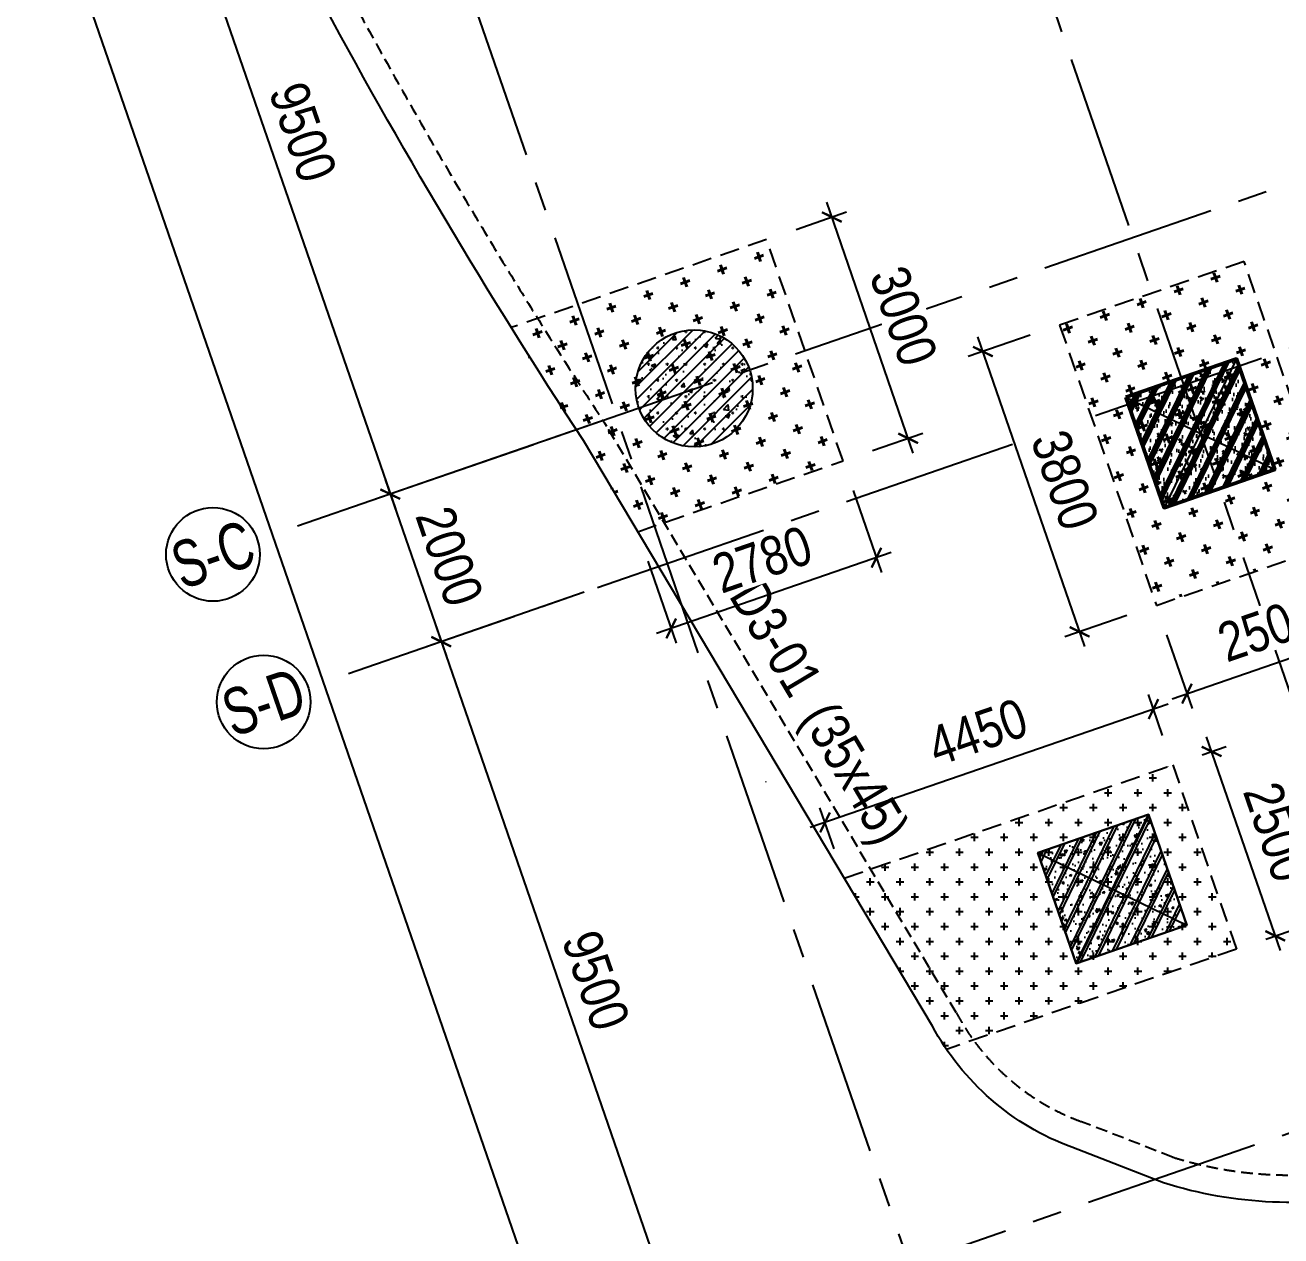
# Model space of a CAD drawing. Header units: millimetres. Extents: x -80883 to 1826631, y -376836 to 309394.
# Drawn here: x 1295577 to 1311664, y -320233 to -304718 of the extents above; entities that cross this region are included whole.
import ezdxf
from ezdxf.enums import TextEntityAlignment as Align

# ---------------------------------------------------------------- set-up
doc = ezdxf.new("R2010")
doc.units = ezdxf.units.MM
doc.header["$LTSCALE"] = 100
doc.header["$PDMODE"] = 32
doc.header["$PDSIZE"] = 2.5
for name, pattern in [('CENTER2', [1.125, 0.75, -0.125, 0.125, -0.125]), ('DASHED', [4.5, 3, -1.5]), ('HIDDEN', [0.375, 0.25, -0.125])]:
    doc.linetypes.add(name, pattern=pattern)
for name, color, linetype, lineweight in [('0-Hatch', 250, 'Continuous', 40), ('ccu12-Tencaukien', 9, 'Continuous', 15), ('KT-Net cot vach', 6, 'Continuous', 50)]:
    doc.layers.add(name, color=color, linetype=linetype, lineweight=lineweight)
for name, color, linetype in [('0-khuat', 3, 'HIDDEN'), ('A-GLAZ', 135, 'Continuous'), ('ccu11-Khuat', 9, 'DASHED'), ('ccu11-Manh', 8, 'Continuous'), ('ccu11-Thay', 7, 'Continuous'), ('ccu12-Hatch', 250, 'Continuous'), ('ccu12-Text', 31, 'Continuous'), ('ccu12-Truc', 13, 'CENTER2'), ('KC-Betong', 6, 'Continuous'), ('KC2-DIM', 251, 'Continuous'), ('KT-Dim', 8, 'Continuous'), ('Xref_ST_MBDV Cot vach 30.7.2022|Xref_ST_MBDV Cot vach 30.7.2022|Xref_ST_MBDV Cot vach 30.7.2022|Xref_ST_MBDV Cot vach 30.7.2022|A-GRID-SYM', 50, 'Continuous'), ('Xref_ST_MBDV Cot vach 30.7.2022|Xref_ST_MBDV Cot vach 30.7.2022|Xref_ST_MBDV Cot vach 30.7.2022|Xref_ST_MBDV Cot vach 30.7.2022|KC-Betong', 6, 'Continuous')]:
    doc.layers.add(name, color=color, linetype=linetype)
doc.styles.add('Arial Narrow', font='ARIALN.TTF')
doc.styles.add('HBA-Text', font='GOTHIC.TTF')
doc.dimstyles.new('ccu12-200', dxfattribs={"dimscale": 200, "dimtxt": 2.5, "dimasz": 1, "dimexe": 1, "dimexo": 2, "dimgap": 1, "dimtad": 1, "dimdec": 0, "dimrnd": 5, "dimdsep": 46, "dimtxsty": 'Arial Narrow', "dimblk": 'ARCHTICK', "dimcen": -1, "dimdle": 1, "dimclrd": 256, "dimclre": 256, "dimclrt": 3, "dimadec": 0, "dimazin": 2, "dimtfac": 0.1, "dimtdec": 0, "dimtmove": 0, "dimatfit": 1, "dimldrblk": 'ARCHTICK', "dimfxl": 1, "dimtvp": 0.8333333333333334, "dimtolj": 1, "dimtzin": 12, "dimarcsym": 0})

# ---------------------------------------------------------------- blocks, each defined once
blk = doc.blocks.new('_ARCHTICK')
at = {"color": 0, "linetype": 'ByBlock', "const_width": 0.15}
blk.add_lwpolyline([(-0.5, -0.5), (0.5, 0.5)], dxfattribs=at)
blk = doc.blocks.new('*D996')
at = {"layer": 'Defpoints', "color": 0, "transparency": 16777216}
for p in [(308278.6622819378, -57855.77754066592, 5.460132575568766e-05), (312200.1974805766, -66552.32350938718, 5.460132620688229e-05), (309168.2030321773, -67599.11391979485)]:
    blk.add_point(p, dxfattribs=at)
at = {"layer": 'KT-Dim', "lineweight": -2, "transparency": 16777216}
for p, q in [((307900.5621193004, -57986.31591438611), (305878.8043469756, -58684.32400254539)), ((306002.5852414343, -58430.00473436658), (309233.4722190374, -67788.16400111368)), ((311822.0973179392, -66682.86188310738), (308979.1529508586, -67664.383106655))]:
    blk.add_line(p, q, dxfattribs=at)
at = {"layer": 'KT-Dim', "lineweight": -2, "transparency": 16777216, "xscale": 200, "yscale": 200, "zscale": 200}
for p, rotation in [((306067.8544282943, -58619.05481568532), 109.0471379637702), ((309168.2030321773, -67599.11391979494), 289.0471379637702)]:
    blk.add_blockref('_ARCHTICK', p, dxfattribs=dict(at, rotation=rotation))
at = {"layer": 'KT-Dim', "color": 3, "transparency": 16777216, "insert": (308048.3884736744, -62960.50347152674), "char_height": 500, "attachment_point": 5, "rotation": 289.0471379637702, "style": 'Arial Narrow'}
blk.add_mtext('\\A1;9500', dxfattribs=at)
blk = doc.blocks.new('*D997')
at = {"layer": 'Defpoints', "color": 0, "transparency": 16777216}
for p in [(312031.6406073518, -68726.15748089246, 6.01303727872371e-05), (315815.1615228205, -77470.31876241161), (312921.1710340638, -78469.46356395993)]:
    blk.add_point(p, dxfattribs=at)
at = {"layer": 'KT-Dim', "lineweight": -2, "transparency": 16777216}
for p, q in [((311653.5404447144, -68856.69585461266), (309631.7827940224, -69554.70390077842)), ((309755.5636884811, -69300.38463259961), (312986.4402209239, -78658.51364527874)), ((315437.0613601831, -77600.8571361318), (312732.1209527451, -78534.73275082007))]:
    blk.add_line(p, q, dxfattribs=at)
at = {"layer": 'KT-Dim', "lineweight": -2, "transparency": 16777216, "xscale": 200, "yscale": 200, "zscale": 200}
for p, rotation in [((309820.8328753412, -69489.43471391835), 109.0471379637702), ((312921.1710340638, -78469.46356396), 289.0471379637702)]:
    blk.add_blockref('_ARCHTICK', p, dxfattribs=dict(at, rotation=rotation))
at = {"layer": 'KT-Dim', "color": 3, "transparency": 16777216, "insert": (311801.361698141, -73830.8682427258), "char_height": 500, "attachment_point": 5, "rotation": 289.0471379637702, "style": 'Arial Narrow'}
blk.add_mtext('\\A1;9500', dxfattribs=at)
blk = doc.blocks.new('*D998')
at = {"layer": 'Defpoints', "color": 0, "transparency": 16777216}
for p in [(311378.9487250649, -66835.65662158697, 5.55629005956626e-05), (312031.6406073518, -68726.15748089246, 5.55628996861679e-05), (309820.8328823399, -69489.434711502)]:
    blk.add_point(p, dxfattribs=at)
at = {"layer": 'KT-Dim', "lineweight": -2, "transparency": 16777216}
for p, q in [((311000.8485624273, -66966.19499530715), (308979.0909167365, -67664.2030397463)), ((309102.8718111952, -67409.88377156749), (309886.1020692, -69678.48479282079)), ((311653.5404447144, -68856.69585461266), (309631.7828010212, -69554.70389836212))]:
    blk.add_line(p, q, dxfattribs=at)
at = {"layer": 'KT-Dim', "lineweight": -2, "transparency": 16777216, "xscale": 200, "yscale": 200, "zscale": 200}
for p, rotation in [((309168.1409980552, -67598.93385288623), 109.0471379637702), ((309820.8328823399, -69489.43471150205), 289.0471379637702)]:
    blk.add_blockref('_ARCHTICK', p, dxfattribs=dict(at, rotation=rotation))
at = {"layer": 'KT-Dim', "color": 3, "transparency": 16777216, "insert": (309924.8466836362, -68395.60338598074), "char_height": 500, "attachment_point": 5, "rotation": 289.0471379637702, "style": 'Arial Narrow'}
blk.add_mtext('\\A1;2000', dxfattribs=at)
blk = doc.blocks.new('GRID-SYM-flat-103')
at = {"layer": 'Xref_ST_MBDV Cot vach 30.7.2022|Xref_ST_MBDV Cot vach 30.7.2022|Xref_ST_MBDV Cot vach 30.7.2022|Xref_ST_MBDV Cot vach 30.7.2022|A-GRID-SYM'}
blk.add_circle((7.814746150539778e-20, 1.307624847908942e-17, 4.374695749536969e-07), 900.0000000000003, dxfattribs=at)
at = {"layer": 'Xref_ST_MBDV Cot vach 30.7.2022|Xref_ST_MBDV Cot vach 30.7.2022|Xref_ST_MBDV Cot vach 30.7.2022|Xref_ST_MBDV Cot vach 30.7.2022|A-GRID-SYM', "style": 'HBA-Text'}
blk.add_attdef('GRID', text='', height=900.0000000000003, rotation=19.04713795291325, dxfattribs=at).set_placement((7.814746150539778e-20, 1.307624847908942e-17, 4.374695749536969e-07), align=Align.MIDDLE_CENTER)
blk = doc.blocks.new('*D959')
at = {"layer": 'Defpoints', "color": 0, "transparency": 16777216}
for p in [(306860.7866720461, -58345.29644211305, 5.460132575568766e-05), (323836.0342480005, -104142.8937520662), (320490.9259154584, -105297.7861451339)]:
    blk.add_point(p, dxfattribs=at)
at = {"layer": 'KT-Dim', "lineweight": -2, "transparency": 16777216}
for p, q in [((306482.6865094086, -58475.83481583325), (304366.4036963392, -59206.47749745195)), ((304490.1845907979, -58952.15822927312), (320556.1951023185, -105486.8362264527)), ((323457.9340853631, -104273.4321257864), (320301.8758341396, -105363.055331994))]:
    blk.add_line(p, q, dxfattribs=at)
at = {"layer": 'KT-Dim', "lineweight": -2, "transparency": 16777216, "xscale": 200, "yscale": 200, "zscale": 200}
for p, rotation in [((304555.453777658, -59141.20831059189), 109.0471379637702), ((320490.9259154584, -105297.7861451339), 289.0471379637702)]:
    blk.add_blockref('_ARCHTICK', p, dxfattribs=dict(at, rotation=rotation))
at = {"layer": 'KT-Dim', "color": 3, "transparency": 16777216, "insert": (312953.5495899968, -82070.91633164953), "char_height": 500, "attachment_point": 5, "rotation": 289.0471379637702, "style": 'Arial Narrow'}
blk.add_mtext('\\A1;48830', dxfattribs=at)
blk = doc.blocks.new('*U151')
h = blk.add_hatch()
h.set_pattern_fill('VATLIEU04', color=250, scale=40, style=0, pattern_type=2)
h.set_pattern_definition([(49.99999999999999, (550, -550), (286.9040730403014, -25.10085399303804), [30, -330]), (355, (550, -550), (-55.50053344520001, 300.8768534800047), [24, -264]), (100.4514, (573.908672, -552.091736), (231.4037526856086, 275.7758168243814), [25.496076, -280.4568448]), (46.18420000000001, (550, -470), (426.8964194502578, -66.20760573160723), [45, -495]), (96.6356, (585.574698, -475.5173228), (373.8650822194813, 389.6471483601767), [38.2441152, -420.6852]), (351.1842, (550, -470), (373.8647780534509, 389.6474403701299), [36, -396]), (21, (590, -490), (238.7628208473847, -161.0475562661355), [30, -330]), (326.0000000000001, (590, -490), (97.32613276863269, 290.0600180187412), [24, -264]), (71.4514, (609.8968932, -503.4206424), (336.089051432596, 129.012198683981), [25.496076, -280.4568448]), (37.50000000000001, (550, -550), (4.863942126916267, 133.1575415325246), [0, -260.8, 0, -268, 0, -265]), (7.499999999999999, (550, -550), (105.2278149768594, 157.7646847529441), [0, -152.8, 0, -254.8, 0, -101]), (327.5, (460.8, -550), (213.5289744689636, -9.021948693751902), [0, -100, 0, -312, 0, -414]), (317.5, (420.8, -550), (233.2744677369545, 40.04199293292709), [0, -130, 0, -207.2, 0, -294]), (45, (550, -550), (-120.2081528017131, 120.2081528017131), []), (45, (550, -501), (-120.2081528017131, 120.2081528017131), [])])
h.paths.add_polyline_path([(-475, 475), (1025, 475), (1025, -1025), (-475, -1025)])
at = {"color": 6, "ltscale": 0.25}
blk.add_lwpolyline([(-475, 475), (1025, 475), (1025, -1025), (-475, -1025)], close=True, dxfattribs=at)
at = {"layer": 'Defpoints', "linetype": 'ByBlock', "ltscale": 30}
for p, q in [((1025, 475), (-475, -1025)), ((-475, 475), (1025, -1025))]:
    blk.add_line(p, q, dxfattribs=at)
blk = doc.blocks.new('*U148')
h = blk.add_hatch()
h.set_pattern_fill('VATLIEU04', color=250, scale=40, style=0, pattern_type=2)
h.set_pattern_definition([(49.99999999999999, (550.0000000000146, 1549.999999999985), (286.9040730403014, -25.10085399303804), [30, -330]), (355, (550.0000000000146, 1549.999999999985), (-55.50053344520001, 300.8768534800047), [24, -264]), (100.4514, (573.9086720000146, 1547.908263999985), (231.4037526856086, 275.7758168243814), [25.496076, -280.4568448]), (46.18420000000001, (550.0000000000146, 1629.999999999985), (426.8964194502578, -66.20760573160723), [45, -495]), (96.6356, (585.5746980000147, 1624.482677199985), (373.8650822194813, 389.6471483601767), [38.2441152, -420.6852]), (351.1842, (550.0000000000146, 1629.999999999985), (373.8647780534509, 389.6474403701299), [36, -396]), (21, (590.0000000000146, 1609.999999999985), (238.7628208473847, -161.0475562661355), [30, -330]), (326.0000000000001, (590.0000000000146, 1609.999999999985), (97.32613276863269, 290.0600180187412), [24, -264]), (71.4514, (609.8968932000146, 1596.579357599985), (336.089051432596, 129.012198683981), [25.496076, -280.4568448]), (37.50000000000001, (550.0000000000146, 1549.999999999985), (4.863942126916267, 133.1575415325246), [0, -260.8, 0, -268, 0, -265]), (7.499999999999999, (550.0000000000146, 1549.999999999985), (105.2278149768594, 157.7646847529441), [0, -152.8, 0, -254.8, 0, -101]), (327.5, (460.8000000000145, 1549.999999999985), (213.5289744689636, -9.021948693751902), [0, -100, 0, -312, 0, -414]), (317.5, (420.8000000000145, 1549.999999999985), (233.2744677369545, 40.04199293292709), [0, -130, 0, -207.2, 0, -294]), (45, (550.0000000000146, 1549.999999999985), (-120.2081528017131, 120.2081528017131), []), (45, (550.0000000000146, 1598.999999999985), (-120.2081528017131, 120.2081528017131), [])])
h.paths.add_polyline_path([(-475, -474.9999999999998), (1025, -475.0000000000146), (1025.000000000015, 1024.999999999985), (-474.9999999999854, 1025)])
at = {"color": 6, "ltscale": 0.25}
blk.add_lwpolyline([(-475, -474.9999999999998), (1025, -475.0000000000146), (1025.000000000015, 1024.999999999985), (-474.9999999999854, 1025)], close=True, dxfattribs=at)
at = {"layer": 'Defpoints', "linetype": 'ByBlock', "ltscale": 30}
for p, q in [((1025, -475.0000000000146), (-474.9999999999854, 1025)), ((-475, -474.9999999999998), (1025.000000000015, 1024.999999999985))]:
    blk.add_line(p, q, dxfattribs=at)
blk = doc.blocks.new('MBDVCOTVACH-T2-T6-PN')
at = {"layer": 'ccu12-Hatch', "ltscale": 0.5}
h = blk.add_hatch(dxfattribs=at)
h.set_pattern_fill('BETONG', color=256, scale=80, pattern_type=2)
h.set_pattern_definition([(0, (-1067882.122035017, 300749.4537652719), (0, 415.69219392), [10, -230]), (0, (-1067882.122035017, 300766.7742733519), (0, 415.69219392), [10, -230]), (120, (-1067882.122035017, 300749.4537652719), (-360.0000000896072, -207.8460969599999), [9.999999999999982, -229.9999999999997]), (120, (-1067867.122035017, 300758.114019352), (-360.0000000896072, -207.8460969599999), [9.999999999999982, -229.9999999999997]), (0, (-1067762.122035017, 300957.2998622319), (0, 415.69219392), [10, -230]), (0, (-1067762.122035017, 300974.620370312), (0, 415.69219392), [10, -230]), (120, (-1067762.122035017, 300957.2998622319), (-360.0000000896072, -207.8460969599999), [9.999999999999982, -229.9999999999997]), (120, (-1067747.122035017, 300965.9601163119), (-360.0000000896072, -207.8460969599999), [9.999999999999982, -229.9999999999997]), (59.99999999999999, (-1067872.122035017, 300749.4537652719), (-360.0000000896072, 207.84609696), [10, -230]), (59.99999999999999, (-1067887.122035017, 300758.114019352), (-360.0000000896072, 207.84609696), [10, -230]), (59.99999999999999, (-1067752.122035017, 300541.6076683119), (-360.0000000896072, 207.84609696), [10, -230]), (59.99999999999999, (-1067767.122035017, 300550.2679223919), (-360.0000000896072, 207.84609696), [10, -230]), (45, (-1067882.122035017, 300749.4537652719), (-84.8528137423857, 84.8528137423857), []), (49.99999999999999, (-1067882.122035017, 300749.4537652719), (573.8081460806028, -50.20170798607609), [60, -660]), (355, (-1067882.122035017, 300749.4537652719), (-111.0010668904, 601.7537069600095), [48, -528]), (100.4514, (-1067834.304691017, 300745.2702932719), (462.8075053712172, 551.5516336487628), [50.992152, -560.9136896]), (46.18420000000001, (-1067882.122035017, 300909.4537652719), (853.7928389005156, -132.4152114632145), [90, -990]), (96.6356, (-1067810.972639017, 300898.4191196719), (747.7301644389627, 779.2942967203534), [76.48823039999999, -841.3704]), (351.1842, (-1067882.122035017, 300909.4537652719), (747.7295561069018, 779.2948807402597), [72, -792]), (21, (-1067802.122035017, 300869.4537652719), (477.5256416947693, -322.0951125322711), [60, -660]), (326.0000000000001, (-1067802.122035017, 300869.4537652719), (194.6522655372654, 580.1200360374824), [48, -528]), (71.4514, (-1067762.328248617, 300842.612480472), (672.1781028651919, 258.0243973679619), [50.992152, -560.9136896]), (37.50000000000001, (-1067882.122035017, 300749.4537652719), (9.727884253832535, 266.3150830650492), [0, -521.5999999999999, 0, -536, 0, -530]), (7.499999999999999, (-1067882.122035017, 300749.4537652719), (210.4556299537189, 315.5293695058882), [0, -305.6, 0, -509.6, 0, -202]), (327.5, (-1068060.522035017, 300749.4537652719), (427.0579489379272, -18.0438973875038), [0, -200, 0, -624, 0, -828]), (317.5, (-1068140.522035017, 300749.4537652719), (466.548935473909, 80.08398586585417), [0, -260, 0, -414.4, 0, -588])])
edge = h.paths.add_edge_path()
edge.add_arc((4097.65261828457, -8624.055242631817), 750, 0, 360)
at = {"layer": 'KC-Betong', "ltscale": 0.5}
blk.add_circle((4097.65261828457, -8624.055242631817, -3.111671581900167), 750, dxfattribs=at)
at = {"layer": 'KT-Net cot vach', "rotation": 19.04713795399666}
blk.add_blockref('*U151', (10232.16678914404, -9030.171728394227), dxfattribs=at)
at = {"layer": 'Xref_ST_MBDV Cot vach 30.7.2022|Xref_ST_MBDV Cot vach 30.7.2022|Xref_ST_MBDV Cot vach 30.7.2022|Xref_ST_MBDV Cot vach 30.7.2022|KC-Betong', "linetype": 'ByBlock', "xscale": -1, "rotation": 289.0471379540017}
blk.add_blockref('*U148', (9284.67372747627, -15387.44009226555, -1.282345642428041e-09), dxfattribs=at)
blk = doc.blocks.new('*U690')
at = {"layer": 'ccu12-Tencaukien', "color": 8, "ltscale": 10000}
blk.add_line((360.6565736538532, -155.3215232637356), (354.4065714950475, -155.3215232637356), dxfattribs=at)
at = {"layer": 'ccu12-Text', "color": 2, "style": 'Arial Narrow', "width": 0.8}
blk.add_attdef('SH', text='', height=300, dxfattribs=at).set_placement((275.6048113084853, 5.864471777974813), align=Align.BOTTOM_RIGHT)
at = {"layer": 'ccu12-Text', "color": 31, "style": 'Arial Narrow', "width": 0.8}
for tag, p in [('(', (507.5315725744504, -75.41116959831947)), ('KT', (632.605666770517, -75.41116959831947)), (')', (962.8971199221714, -75.41116959831947))]:
    blk.add_attdef(tag, text='', height=250, dxfattribs=at).set_placement(p, align=Align.BOTTOM_LEFT)
blk = doc.blocks.new('MBKC-T3-PN')
at = {"layer": 'ccu11-Khuat', "ltscale": 0.5, "elevation": -0.0003901197252574179}
blk.add_lwpolyline([(31224.41949791997, 10401.15608117677, -0.1203839840985264), (42572.85465626395, 11719.39024886949), (58379.85115727969, 7611.132730447047, -0.2258253160871416), (60186.44089432061, 5977.409135053749), (65551.80771612958, -9531.095751609828, 0.2919429440186994), (69736.50495830015, -12426.6161779894), (99368.00793614518, -12426.6161779894, -0.2609853684017961), (101894.5837610736, -14307.26193159987), (105248.9736585456, -29866.61846812873, -0.450430548376512), (100589.6931814908, -35326.6158653514), (55455.61416863091, -35326.6158653514, -0.3270381078692864), (50922.90468503162, -31997.94642836676), (46413.0024276413, -18965.37748569861, 0.4276044270060953), (30445.87231722521, -12504.80555859185), (12824.43251889106, -18584.35473983688, -0.1315578741241553), (10225.70651983377, -18473.84767023224), (9061.065310114762, -18020.38528109412, -0.1846755877232493), (7455.469289202709, -16623.04162249499), (2976.957835427951, -9107.263866643538, -0.02202630655650502), (-406.9169527727645, -3413.25466246967, -0.3992423458823245), (1800.966408062493, 257.1217708188342)], format="xyb", close=True, dxfattribs=at)
at = {"layer": 'ccu11-Thay', "elevation": -0.0003901197252574179}
blk.add_lwpolyline([(31106.50862324028, 10730.72166345781, -0.1205795836710196), (42638.87427653908, 12063.859528495), (58473.93031160696, 7948.309303218033, -0.2272385897093211), (60513.964432284, 6101.209794561379), (65878.81921774126, -9405.815059417277, 0.2908633368540378), (69743.13952882006, -12076.6161779894), (99390.07919017388, -12076.6161779894, -0.2655275921417467), (102229.2245215473, -14198.71881677723), (105593.7353260962, -29805.02123810095, -0.4513714951595503), (100592.7770390881, -35676.6158653514), (55455.39553553029, -35676.6158653514, -0.3267809868965265), (50590.57907296135, -32107.86789232772), (46084.8424524439, -19087.33667168533, 0.427810969143063), (30575.2745344413, -12830.40558466513), (12920.16765186726, -18921.57020124164, -0.1330764012900887), (10109.49357222929, -18804.19336872117), (8937.306803341722, -18347.79305564612, -0.183720991931343), (7150.621857264778, -16795.18900673359), (2680.126648878446, -9292.86400619999, -0.02215701127767281), (-737.5723420327995, -3537.213185448665, -0.4024491153328594), (1696.95094252727, 591.477936539799), (31106.50862324028, 10730.72166345781)], format="xyb", dxfattribs=at)
blk = doc.blocks.new('MBKC-N-T3')
at = {"layer": '0-Hatch', "ltscale": 2}
h = blk.add_hatch(dxfattribs=at)
h.set_pattern_fill('CROSS', color=256, scale=1000, angle=109.047137953997, style=0)
h.set_pattern_definition([(109.0471379539969, (4037942.223306108, -6947378.251240154), (-317.8990851971258, 154.7261181275824), [124.9999999999995, -374.9999999999979]), (199.0471379539969, (4037980.90483564, -6947298.776468854), (-154.7261181275824, -317.8990851971258), [124.9999999999995, -374.9999999999978])])
edge = h.paths.add_edge_path()
edge.add_line((2041.981208278565, -8346.010309162317), (3096.279379402054, -9991.245927824988))
edge.add_arc((13031.40301564173, -4388.815297728346), 11405.87176117693, 209.4187142958947, 212.1611330008773)
edge.add_line((3375.711499418598, -10460.18515764875), (6005.048026402015, -9552.41164173308))
edge.add_line((6005.048026402015, -9552.41164173308), (5026.010223984718, -6716.660421784327))
edge.add_line((5026.010223984718, -6716.660421784327), (1755.147714090301, -7845.919582874165))
edge.add_line((1755.147714090301, -7845.919582874165), (2041.981208278565, -8346.010309162317))
h = blk.add_hatch(dxfattribs=at)
h.set_pattern_fill('CROSS', color=256, scale=1000, angle=109.047137953997, style=0)
h.set_pattern_definition([(109.0471379539969, (4044426.426489887, -6947954.566448074), (-317.8990851971258, 154.7261181275824), [124.9999999999992, -374.9999999999969]), (199.0471379539969, (4044465.108019419, -6947875.091676774), (-154.7261181275824, -317.8990851971258), [124.9999999999992, -374.9999999999968])])
h.paths.add_polyline_path([(8780.235515333712, -7812.327085298195), (10020.35096199671, -11404.27832090092), (12383.4769857286, -10588.41350614151), (11143.36153906514, -6996.462270538788)])
at = {"layer": 'ccu12-Hatch', "ltscale": 0.5}
h = blk.add_hatch(dxfattribs=at)
h.set_pattern_fill('CROSS', color=256, scale=30)
h.set_pattern_definition([(0, (-1046509.498309753, 306665.5891403405), (190.5, 190.5), [95.25, -285.75]), (90, (-1046461.873309753, 306617.9641403405), (-190.5, 190.5), [95.25, -285.75])])
edge = h.paths.add_edge_path()
edge.add_line((7331.131492159562, -17093.36960503936), (11044.36788340192, -15811.38168918627))
edge.add_line((11044.36788340192, -15811.38168918627), (10228.50304805418, -13448.25567256275))
edge.add_line((10228.50304805418, -13448.25567256275), (6021.699526012177, -14900.64671675925))
edge.add_line((6021.699526012177, -14900.64671675925), (7150.621857266873, -16795.18900673708))
edge.add_arc((10085.37283124123, -15222.30622785486), 3329.67318446536, 208.1891283108824, 214.1897941074985)
at = {"layer": '0-khuat', "ltscale": 10}
for p, q in [((5026.010223984718, -6716.660421784327), (1755.147714090301, -7845.919582874165)), ((6005.048026402015, -9552.41164173308), (5026.010223984718, -6716.660421784327)), ((3375.711499418598, -10460.18515764875), (6005.048026402015, -9552.41164173308))]:
    blk.add_line(p, q, dxfattribs=at)
blk.add_lwpolyline([(12383.4769857286, -10588.41350614151), (11143.36153906514, -6996.462270538788), (8780.235515333712, -7812.327085298195), (10020.35096199671, -11404.27832090092)], close=True, dxfattribs=at)
at = {"layer": '0-khuat', "ltscale": 10, "elevation": -1.282345642428041e-09}
blk.add_lwpolyline([(6021.699526012409, -14900.64671675925), (10228.50304805418, -13448.25567256275), (11044.36788340192, -15811.38168918627), (7331.131492160959, -17093.36960503884)], dxfattribs=at)
blk = doc.blocks.new('*D1187')
at = {"layer": 'Defpoints', "color": 0, "ltscale": 0.5, "transparency": 16777216}
for p in [(1305910.448122559, -307177.7513079452), (1305075.214402054, -307466.1141870565), (1306054.252204473, -310301.865407005)]:
    blk.add_point(p, dxfattribs=at)
at = {"layer": 'KC2-DIM', "lineweight": -2, "ltscale": 0.5, "transparency": 16777216}
for p, q in [((1306954.755111805, -310202.5526092236), (1305845.178935731, -306988.7012266153)), ((1305453.314564714, -307335.5758134008), (1306099.498203889, -307112.4821211173)), ((1306432.352367132, -310171.3270333493), (1307078.536006307, -309948.2333410658))]:
    blk.add_line(p, q, dxfattribs=at)
at = {"layer": 'KC2-DIM', "lineweight": -2, "ltscale": 0.5, "transparency": 16777216, "xscale": 200, "yscale": 200, "zscale": 200}
for p, rotation in [((1305910.448122559, -307177.7513079452), 109.0471379540089), ((1306889.485924977, -310013.5025278937), 289.0471379540089)]:
    blk.add_blockref('_ARCHTICK', p, dxfattribs=dict(at, rotation=rotation))
at = {"layer": 'KC2-DIM', "color": 3, "ltscale": 0.5, "transparency": 16777216, "insert": (1306830.326767232, -308447.0460217794), "char_height": 500, "attachment_point": 5, "rotation": 289.0471379540089, "style": 'Arial Narrow', "bg_fill": 3, "box_fill_scale": 1.1, "bg_fill_color": 256, "bg_fill_true_color": 13158600, "bg_fill_transparency": 0}
blk.add_mtext('\\A1;3000', dxfattribs=at)
blk = doc.blocks.new('*D1182')
at = {"layer": 'Defpoints', "color": 0, "ltscale": 0.5, "transparency": 16777216}
for p in [(1306054.252204472, -310301.8654070049), (1303424.915677489, -311209.6389229205), (1303853.250204934, -312450.2959800306)]:
    blk.add_point(p, dxfattribs=at)
at = {"layer": 'KC2-DIM', "lineweight": -2, "ltscale": 0.5, "transparency": 16777216}
for p, q in [((1306184.790578128, -310679.9655696647), (1306547.855918745, -311731.5725454449)), ((1303555.454051145, -311587.7390855803), (1303918.519391762, -312639.3460613605)), ((1306671.636813247, -311477.2532772871), (1303664.200123604, -312515.5651668585))]:
    blk.add_line(p, q, dxfattribs=at)
at = {"layer": 'KC2-DIM', "lineweight": -2, "ltscale": 0.5, "transparency": 16777216, "xscale": 200, "yscale": 200, "zscale": 200}
for p, rotation in [((1306482.586731917, -311542.522464115), 19.04713795400582), ((1303853.250204934, -312450.2959800306), 199.0471379540058)]:
    blk.add_blockref('_ARCHTICK', p, dxfattribs=dict(at, rotation=rotation))
at = {"layer": 'KC2-DIM', "color": 3, "ltscale": 0.5, "transparency": 16777216, "insert": (1305019.337572285, -311566.0494786089), "char_height": 500, "attachment_point": 5, "rotation": 19.047137954005837, "style": 'Arial Narrow', "bg_fill": 3, "box_fill_scale": 1.1, "bg_fill_color": 256, "bg_fill_true_color": 13158600, "bg_fill_transparency": 0}
blk.add_mtext('\\A1;2780', dxfattribs=at)
blk = doc.blocks.new('*D1183')
at = {"layer": 'Defpoints', "color": 0, "ltscale": 0.5, "transparency": 16777216}
for p in [(1312432.680952964, -311337.8666607363), (1310069.555140067, -312153.7320861729), (1312823.327086814, -312469.3595930609)]:
    blk.add_point(p, dxfattribs=at)
at = {"layer": 'KC2-DIM', "lineweight": -2, "ltscale": 0.5, "transparency": 16777216}
for p, q in [((1312563.219421034, -311715.9667907997), (1312888.596320849, -312658.4096580926)), ((1310200.093608137, -312531.8322162362), (1310525.470507952, -313474.2750835291)), ((1310271.151208885, -313350.4942525323), (1313012.377151845, -312404.0903590259))]:
    blk.add_line(p, q, dxfattribs=at)
at = {"layer": 'KC2-DIM', "lineweight": -2, "ltscale": 0.5, "transparency": 16777216, "xscale": 200, "yscale": 200, "zscale": 200}
for p, rotation in [((1312823.327086814, -312469.3595930609), 19.04715226114654), ((1310460.201273917, -313285.2250184974), 199.0471522611465)]:
    blk.add_blockref('_ARCHTICK', p, dxfattribs=dict(at, rotation=rotation))
at = {"layer": 'KC2-DIM', "color": 3, "ltscale": 0.5, "transparency": 16777216, "insert": (1311493.183176762, -312446.9325994169), "char_height": 500, "attachment_point": 5, "rotation": 19.047152261146536, "style": 'Arial Narrow', "bg_fill": 3, "box_fill_scale": 1.1, "bg_fill_color": 256, "bg_fill_true_color": 13158600, "bg_fill_transparency": 0}
blk.add_mtext('\\A1;2500', dxfattribs=at)
blk = doc.blocks.new('*D1184')
at = {"layer": 'Defpoints', "color": 0, "ltscale": 0.5, "transparency": 16777216}
for p in [(1308829.439693404, -308561.78085057), (1307845.453015989, -308901.5006847029), (1310069.555140067, -312153.7320861728)]:
    blk.add_point(p, dxfattribs=at)
at = {"layer": 'KC2-DIM', "lineweight": -2, "ltscale": 0.5, "transparency": 16777216}
for p, q in [((1308451.33956334, -308692.3193186398), (1307656.402950957, -308966.7699187378)), ((1309150.837696687, -312682.5019853375), (1307780.183781954, -308712.4506196712)), ((1309691.455010003, -312284.2705542426), (1308896.51839762, -312558.7211543407))]:
    blk.add_line(p, q, dxfattribs=at)
at = {"layer": 'KC2-DIM', "lineweight": -2, "ltscale": 0.5, "transparency": 16777216, "xscale": 200, "yscale": 200, "zscale": 200}
for p, rotation in [((1307845.453015989, -308901.5006847029), 109.0471522611391), ((1309085.568462652, -312493.4519203058), 289.0471522611391)]:
    blk.add_blockref('_ARCHTICK', p, dxfattribs=dict(at, rotation=rotation))
at = {"layer": 'KC2-DIM', "color": 3, "ltscale": 0.5, "transparency": 16777216, "insert": (1308895.870445683, -310548.8952989008), "char_height": 500, "attachment_point": 5, "rotation": 289.0471522611391, "style": 'Arial Narrow', "bg_fill": 3, "box_fill_scale": 1.1, "bg_fill_color": 256, "bg_fill_true_color": 13158600, "bg_fill_transparency": 0}
blk.add_mtext('\\A1;3800', dxfattribs=at)
blk = doc.blocks.new('*D1185')
at = {"layer": 'Defpoints', "color": 0, "ltscale": 0.5, "transparency": 16777216}
for p in [(1310775.592791859, -314025.8153779104), (1310277.707226125, -314197.7094378347, -1.282345642428041e-09), (1311093.572061473, -316560.8354544581, -1.282345642428041e-09)]:
    blk.add_point(p, dxfattribs=at)
at = {"layer": 'KC2-DIM', "lineweight": -2, "ltscale": 0.5, "transparency": 16777216}
for p, q in [((1311656.726814035, -316577.9914758638), (1310710.323605031, -313836.7652965806)), ((1310655.807388784, -314067.171064179), (1310964.642873189, -313960.5461910826)), ((1311471.672224132, -316430.2970808025), (1311780.507708537, -316323.6722077061))]:
    blk.add_line(p, q, dxfattribs=at)
at = {"layer": 'KC2-DIM', "lineweight": -2, "ltscale": 0.5, "transparency": 16777216, "xscale": 200, "yscale": 200, "zscale": 200}
for p, rotation in [((1310775.592791859, -314025.8153779104), 109.0471379540032), ((1311591.457627207, -316388.9413945339), 289.0471379540032)]:
    blk.add_blockref('_ARCHTICK', p, dxfattribs=dict(at, rotation=rotation))
at = {"layer": 'KC2-DIM', "color": 3, "ltscale": 0.5, "transparency": 16777216, "insert": (1311613.884952997, -315058.7974900821), "char_height": 500, "attachment_point": 5, "rotation": 289.04713795400323, "style": 'Arial Narrow', "bg_fill": 3, "box_fill_scale": 1.1, "bg_fill_color": 256, "bg_fill_true_color": 13158600, "bg_fill_transparency": 0}
blk.add_mtext('\\A1;2500', dxfattribs=at)
blk = doc.blocks.new('*D1186')
at = {"layer": 'Defpoints', "color": 0, "ltscale": 0.5, "transparency": 16777216}
for p in [(1310277.707226124, -314197.7094378346, -1.282345642428041e-09), (1305824.169616858, -314935.4432061606), (1306070.903704083, -315650.1004820311, -1.282345642428041e-09)]:
    blk.add_point(p, dxfattribs=at)
at = {"layer": 'KC2-DIM', "lineweight": -2, "ltscale": 0.5, "transparency": 16777216}
for p, q in [((1310147.168852469, -313819.6092751749), (1309965.703952072, -313294.0020806342)), ((1310220.02322023, -313417.7829751362), (1305635.119535528, -315000.7123929884)), ((1305940.365330427, -315272.0003193713), (1305758.90043003, -314746.3931248307))]:
    blk.add_line(p, q, dxfattribs=at)
at = {"layer": 'KC2-DIM', "lineweight": -2, "ltscale": 0.5, "transparency": 16777216, "xscale": 200, "yscale": 200, "zscale": 200}
for p, rotation in [((1310030.9731389, -313483.0521619641), 19.04713795400222), ((1305824.169616858, -314935.4432061606), 199.0471379540022)]:
    blk.add_blockref('_ARCHTICK', p, dxfattribs=dict(at, rotation=rotation))
at = {"layer": 'KC2-DIM', "color": 3, "ltscale": 0.5, "transparency": 16777216, "insert": (1307778.990481739, -313778.8879405984), "char_height": 500, "attachment_point": 5, "rotation": 19.047137954002224, "style": 'Arial Narrow', "bg_fill": 3, "box_fill_scale": 1.1, "bg_fill_color": 256, "bg_fill_true_color": 13158600, "bg_fill_transparency": 0}
blk.add_mtext('\\A1;4450', dxfattribs=at)
blk = doc.blocks.new('Grid-ST-flat-3')
at = {"layer": 'ccu12-Truc', "ltscale": 30}
for p, q in [((313485.3514865386, -49270.0764494267), (332574.6432264913, -104561.5904295773)), ((306868.5986399635, -51554.49798831622), (325957.8903803295, -106846.0119696639)), ((348389.8671523776, -54057.7060485669), (307655.7401533651, -68121.08717252291)), ((349042.5590209738, -55948.20686175592), (308308.4320219613, -70011.58798571193)), ((352142.8453968058, -64928.08572440384), (311408.718397793, -78991.46684835991))]:
    blk.add_line(p, q, dxfattribs=at)
at = {"layer": 'KT-Dim'}
ref = blk.add_blockref('GRID-SYM-flat-103', (306895.9989342577, -68371.55914454465, -5.489297214077149e-05), dxfattribs=dict(at, xscale=0.6666666666666666, yscale=0.6666666666666666, zscale=0.6666666666666666))
ref.add_attrib('GRID', 'S-C', dxfattribs={"layer": 'Xref_ST_MBDV Cot vach 30.7.2022|Xref_ST_MBDV Cot vach 30.7.2022|Xref_ST_MBDV Cot vach 30.7.2022|Xref_ST_MBDV Cot vach 30.7.2022|A-GRID-SYM', "height": 600, "rotation": 19, "style": 'HBA-Text', "width": 0.75}).set_placement((306895.9989342577, -68371.55914454465, -5.489297214077149e-05), align=Align.MIDDLE_CENTER)
ref = blk.add_blockref('GRID-SYM-flat-103', (307546.1427366101, -70262.40481102787, -5.489297214077149e-05), dxfattribs=dict(at, xscale=0.6666666666666666, yscale=0.6666666666666666, zscale=0.6666666666666666))
ref.add_attrib('GRID', 'S-D', dxfattribs={"layer": 'Xref_ST_MBDV Cot vach 30.7.2022|Xref_ST_MBDV Cot vach 30.7.2022|Xref_ST_MBDV Cot vach 30.7.2022|Xref_ST_MBDV Cot vach 30.7.2022|A-GRID-SYM', "height": 600, "rotation": 19, "style": 'HBA-Text', "width": 0.75}).set_placement((307546.1427366101, -70262.40481102787, -5.489297214077149e-05), align=Align.MIDDLE_CENTER)
for base, p1, p2, picture, middle in [((309168.2030321773, -67599.11391979485, -5.460132575746401e-05), (308278.6622819378, -57855.77754066593), (312200.1974805766, -66552.3235093872), '*D996', (308048.3884736744, -62960.50347152674, -5.460132575746401e-05)), ((320490.9259154584, -105297.7861451339, -5.460132575746401e-05), (306860.7866720461, -58345.29644211305), (323836.0342480005, -104142.8937520662, -5.460132575746401e-05), '*D959', (312953.5495899968, -82070.91633164953, -5.460132575746401e-05)), ((309820.8328823399, -69489.434711502, -5.460132575746401e-05), (311378.9487250648, -66835.65662158694, 9.615748381985867e-07), (312031.640607352, -68726.15748089243, 9.61573928703885e-07), '*D998', (309924.8466836362, -68395.60338598074, -5.460132575746401e-05)), ((312921.1710340638, -78469.46356395993, -5.460132575746401e-05), (312031.640607352, -68726.15748089243, 5.529047029773082e-06), (315815.1615228207, -77470.3187624116, -5.460132575746401e-05), '*D997', (311801.361698141, -73830.8682427258, -5.460132575746401e-05))]:
    dim = blk.add_linear_dim(base=base, p1=p1, p2=p2, angle=109.0471379637702, dimstyle='ccu12-200', dxfattribs=at)
    dim.commit()
    dim.dimension.update_dxf_attribs({"geometry": picture, "text_midpoint": middle})

msp = doc.modelspace()

# ---------------------------------------------------------------- linework, layer by layer
at = {"layer": 'A-GLAZ'}
msp.add_lwpolyline([(1331155.712801311, -290018.7321018141, -0.1205795836710196), (1342688.078454609, -288685.5942367769), (1358523.134489677, -292801.1444620539, -0.2272385897093211), (1360563.168610354, -294648.2439707106), (1365928.023395812, -310155.2688246892, 0.2908633368540378), (1369792.34370689, -312826.0699432613), (1399439.283368244, -312826.0699432613, -0.2655275921417467), (1402278.428699618, -314948.1725820492), (1405642.939504167, -330554.4750033729, -0.4513714951595503), (1400641.981217158, -336426.0696306233), (1355504.599713601, -336426.0696306233, -0.3267809868965265), (1350639.783251032, -332857.3216575996), (1346134.046630514, -319836.7904369573, 0.427810969143063), (1330624.478712512, -313579.8593499371), (1312969.371829938, -319671.0239665136, -0.1330764012900887), (1310158.6977503, -319553.6471339931), (1308986.510981412, -319097.2468209181, -0.183720991931343), (1307199.826035335, -317544.6427720055), (1302729.330826949, -310042.3177714719, -0.02215701127767281), (1299311.631836038, -304286.6669507206, -0.4024491153328594), (1301746.155120598, -300157.9758287321), (1331155.712801311, -290018.7321018141)], format="xyb", dxfattribs=at)
at = {"layer": 'ccu11-Manh', "color": 252, "ltscale": 0.5, "elevation": -1.282345642428041e-09}
msp.add_lwpolyline([(1308550.379379896, -315323.0265094379), (1309039.898281104, -316740.9021194116), (1310457.773891078, -316251.3832182038), (1309968.25498987, -314833.5076082292), (1308550.379379896, -315323.0265094379)], dxfattribs=at)

# ---------------------------------------------------------------- block references
for name, p in [('Grid-ST-flat-3', (991086.621342859, -243129.7985158589)), ('MBKC-N-T3', (1300049.20417807, -300749.4537652719))]:
    msp.add_blockref(name, p)
at = {"layer": 'ccu12-Tencaukien', "extrusion": (-6.171787210332722e-07, -8.785777874101225e-07, 0.9999999999994236)}
ref = msp.add_blockref('*U690', (1305228.371382938, -313726.987624954, -1.710797772899588), dxfattribs=dict(at, xscale=1.815893337873055, yscale=1.815893337873055, zscale=1.815893337873055, rotation=280.3268573628184))
ref.add_attrib('KT', '(35x45)', dxfattribs={"color": 31, "extrusion": (-6.171787210332722e-07, -8.785777874101225e-07, 0.9999999999994236), "height": 499.9999999999999, "rotation": 300.7899236466144, "style": 'Arial Narrow'}).set_placement((1305375.987884235, -313669.1506335796, -0.5304446736570292), align=Align.BOTTOM_LEFT)
ref.add_attrib('SH', 'D3-01', dxfattribs={"color": 2, "extrusion": (-6.171787210332722e-07, -8.785777874101225e-07, 0.9999999999994236), "height": 499.9999999999999, "rotation": 300.7899236466144, "style": 'Arial Narrow'}).set_placement((1305253.116853877, -313445.6096590032, -0.5301880990776123), align=Align.BOTTOM_RIGHT)
at = {"layer": 'KC2-DIM', "ltscale": 0.5}
msp.add_blockref('MBKC-T3-PN', (1300049.20417807, -300749.4537652719), dxfattribs=at)
at = {"layer": 'KC2-DIM'}
msp.add_blockref('MBDVCOTVACH-T2-T6-PN', (1300049.20417807, -300749.4537652719), dxfattribs=at)

# ---------------------------------------------------------------- next in the draw order: dimensions: what is measured, and where the dimension line sits
at = {"layer": 'KC2-DIM', "ltscale": 0.5}
for p1, p2, distance, picture, middle in [((1306054.252204472, -310301.865407005), (1305075.214402054, -307466.1141870565), -883.6110671094116, '*D1187', (1306830.326767232, -308447.0460217794)), ((1310069.555140067, -312153.7320861728), (1312432.680952964, -311337.8666607363), -1197.0299318699274, '*D1183', (1311493.183176762, -312446.9325994169)), ((1311093.572061472, -316560.8354544581, -1.282345642428041e-09), (1310277.707226124, -314197.7094378347, -1.282345642428041e-09), -526.7234610349946, '*D1185', (1311613.884952997, -315058.7974900821))]:
    dim = msp.add_aligned_dim(p1=p1, p2=p2, distance=distance, dimstyle='ccu12-200', override={"dimfxl": 150, "dimtfill": 1}, dxfattribs=at)
    dim.commit()
    dim.dimension.update_dxf_attribs({"geometry": picture, "text_midpoint": middle})

# ---------------------------------------------------------------- next in the draw order: dimensions: what is measured, and where the dimension line sits
for p1, p2, distance, picture, middle in [((1310069.555140067, -312153.7320861728), (1308829.439693404, -308561.7808505701), 1040.9799935797726, '*D1184', (1308895.870445683, -310548.8952989008)), ((1306054.252204472, -310301.865407005), (1303424.915677489, -311209.6389229206), 1312.516819228755, '*D1182', (1305019.337572285, -311566.0494786089)), ((1310277.707226124, -314197.7094378347, -1.282345642428041e-09), (1306070.903704083, -315650.1004820311, -1.282345642428041e-09), -756.0507468109687, '*D1186', (1307778.990481739, -313778.8879405984))]:
    dim = msp.add_aligned_dim(p1=p1, p2=p2, distance=distance, dimstyle='ccu12-200', override={"dimfxl": 150, "dimtfill": 1}, dxfattribs=at)
    dim.commit()
    dim.dimension.update_dxf_attribs({"geometry": picture, "text_midpoint": middle})

doc.saveas('drawing.dxf')
